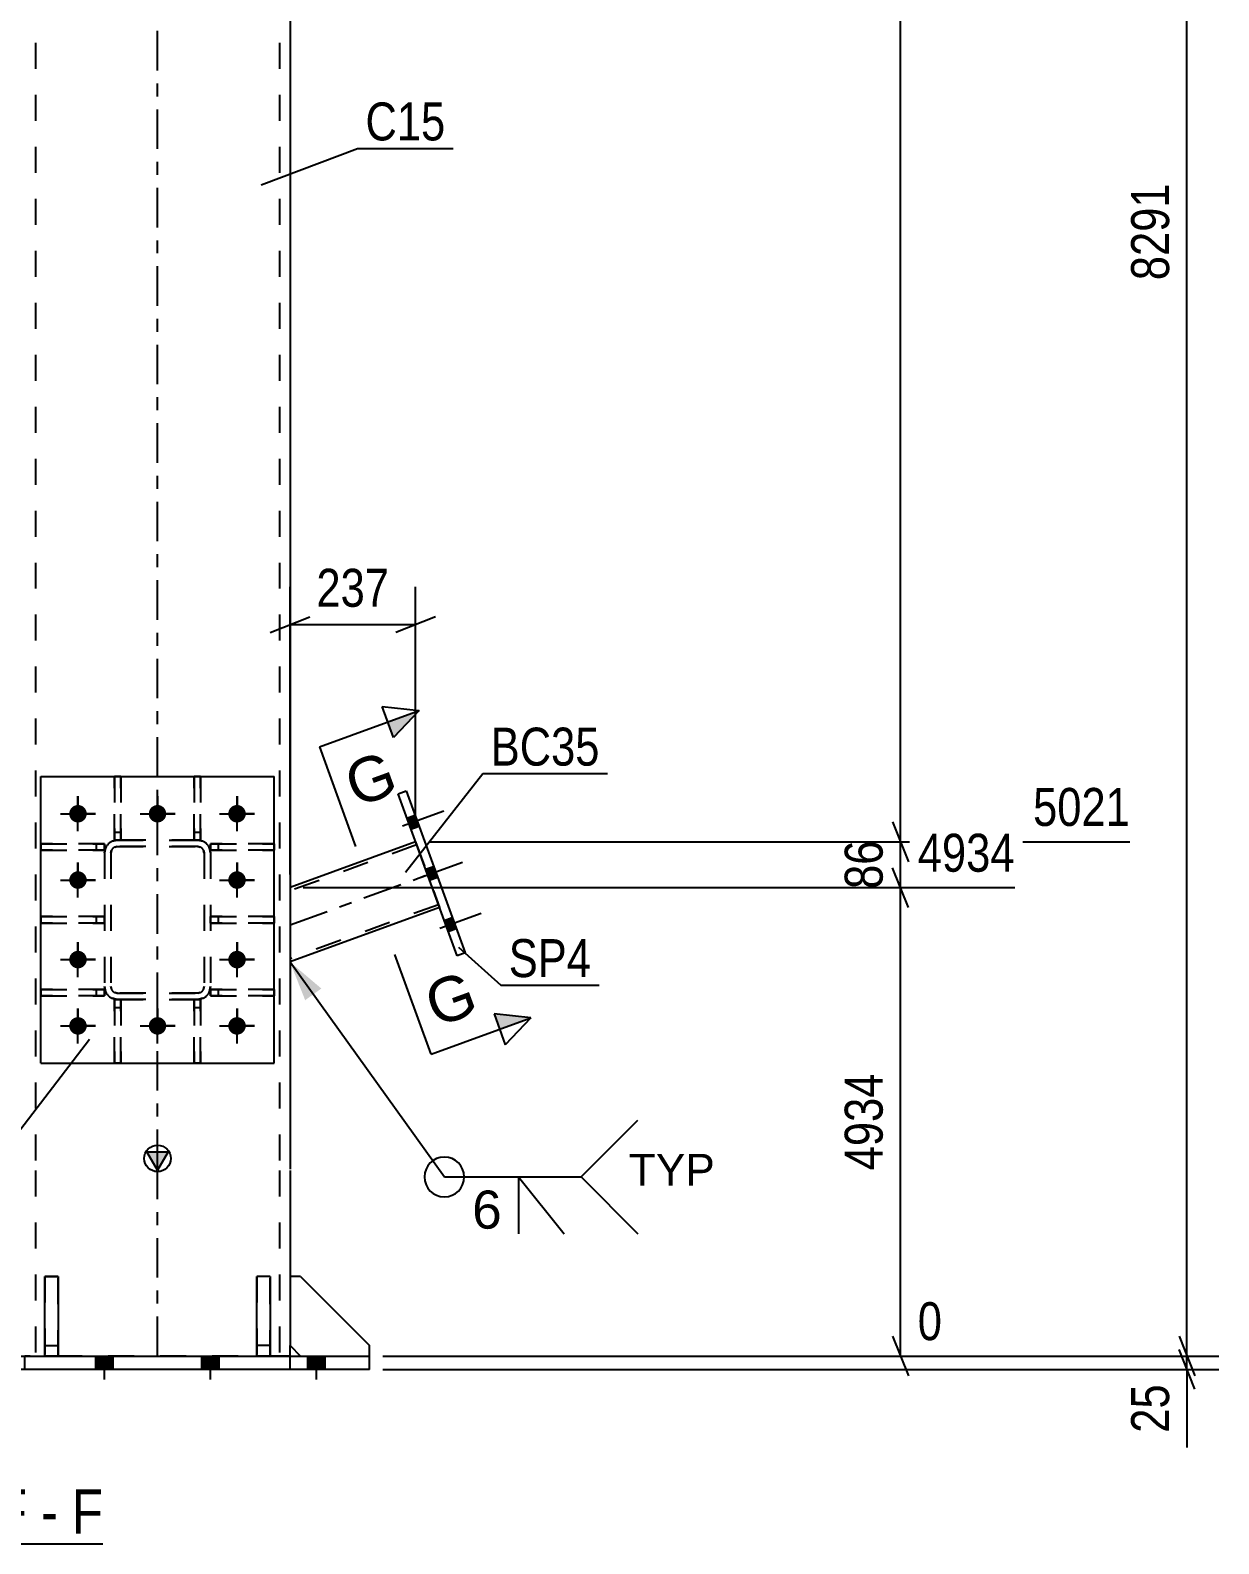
# Model space of a CAD drawing. Header units: millimetres. Extents: x 0 to 841, y 0 to 594.
# Drawn here: x 136.3 to 225.9, y 312.2 to 426.4 of the extents above; entities that cross this region are included whole.
import ezdxf

# ---------------------------------------------------------------- set-up
doc = ezdxf.new("R2010")
doc.units = ezdxf.units.MM
doc.linetypes.add('DXK_LINE_DOT2', pattern=[3.9198, 1.9599, -1.9599])
doc.linetypes.add('DXK_LINE_DOT3', pattern=[5.9187, 2.979, -0.9799, 0.9799, -0.9799])
doc.styles.add('Arial', font='arial.ttf', dxfattribs={"height": 0.2})
doc.styles.add('Arial Narrow', font='ARIALN.TTF', dxfattribs={"height": 0.2})

# ---------------------------------------------------------------- blocks, each defined once
blk = doc.blocks.new('Unknown-682348010-12 - 18049')
at = {"color": 6, "linetype": 'Continuous'}
blk.add_line((115.59, 312.22), (141.74, 312.22), dxfattribs=at)
at = {"color": 0, "linetype": 'Continuous'}
for points in [[(132.63, 312.97), (132.63, 316.47), (115.59, 316.47), (115.59, 312.97)], [(136.02, 312.97), (136.02, 316.47), (133.68, 316.47), (133.68, 312.97)], [(138.35, 312.97), (138.35, 316.47), (137.07, 316.47), (137.07, 312.97)], [(141.74, 312.97), (141.74, 316.47), (139.4, 316.47), (139.4, 312.97)]]:
    blk.add_wipeout(points, dxfattribs=at)
at = {"color": 7, "linetype": 'Continuous', "style": 'Arial Narrow'}
for s, p in [('SECTION', (115.59, 312.97)), ('F', (133.68, 312.97)), ('F', (139.4, 312.97)), ('-', (137.07, 312.97))]:
    blk.add_text(s, height=3.34, dxfattribs=at).set_placement(p)
blk = doc.blocks.new('Part-682348010-18114 - 18049')
at = {"color": 7, "linetype": 'DXK_LINE_DOT2'}
for p, q in [((153.36, 332.37), (153.36, 326.37)), ((154.36, 332.37), (153.36, 332.37)), ((154.36, 326.37), (154.36, 332.37)), ((154.36, 327.17), (153.36, 327.17)), ((153.36, 326.37), (154.36, 326.37))]:
    blk.add_line(p, q, dxfattribs=at)
blk = doc.blocks.new('Part-682348010-18051 - 18049')
at = {"color": 7, "linetype": 'DXK_LINE_DOT2'}
for p, q in [((142.45, 365.2), (142.82, 365.27)), ((142.82, 365.27), (142.45, 365.2)), ((148.9, 365.27), (142.82, 365.27)), ((148.9, 365.27), (149.27, 365.2)), ((149.27, 365.2), (148.9, 365.27)), ((141.86, 364.31), (141.93, 364.68)), ((141.93, 364.68), (141.86, 364.31)), ((141.86, 364.31), (141.86, 354.23)), ((142.38, 364.5), (142.34, 364.31)), ((142.34, 364.31), (142.38, 364.5)), ((142.34, 364.31), (142.34, 354.23)), ((142.82, 364.79), (142.64, 364.76)), ((142.64, 364.76), (142.82, 364.79)), ((148.9, 364.79), (142.82, 364.79)), ((149.08, 364.76), (148.9, 364.79)), ((148.9, 364.79), (149.08, 364.76)), ((149.38, 364.31), (149.34, 364.5)), ((149.34, 364.5), (149.38, 364.31)), ((149.38, 364.31), (149.38, 354.23)), ((149.79, 364.68), (149.86, 364.31)), ((149.86, 364.31), (149.79, 364.68)), ((149.86, 364.31), (149.86, 354.23)), ((141.93, 353.87), (141.86, 354.23)), ((141.86, 354.23), (141.93, 353.87)), ((142.34, 354.23), (142.38, 354.05)), ((142.38, 354.05), (142.34, 354.23)), ((149.34, 354.05), (149.38, 354.23)), ((149.38, 354.23), (149.34, 354.05)), ((149.86, 354.23), (149.79, 353.87)), ((149.79, 353.87), (149.86, 354.23)), ((142.82, 353.27), (142.45, 353.35)), ((142.45, 353.35), (142.82, 353.27)), ((142.64, 353.79), (142.82, 353.75)), ((142.82, 353.75), (142.64, 353.79)), ((142.82, 353.75), (148.9, 353.75)), ((148.9, 353.27), (142.82, 353.27)), ((148.9, 353.75), (149.08, 353.79)), ((149.08, 353.79), (148.9, 353.75)), ((149.27, 353.35), (148.9, 353.27)), ((148.9, 353.27), (149.27, 353.35))]:
    blk.add_line(p, q, dxfattribs=at)
at = {"color": 7, "linetype": 'DXK_LINE_DOT3'}
blk.add_line((145.86, 359.27), (145.86, 359.27), dxfattribs=at)
at = {"color": 7, "linetype": 'DXK_LINE_DOT2'}
for centre, radius, start, end in [((142.82, 364.31), 0.96, 112.5, 157.5), ((142.82, 364.31), 0.96, 112.5, 157.5), ((142.82, 364.31), 0.48, 112.5, 157.5), ((142.82, 364.31), 0.48, 112.5, 157.5), ((148.9, 364.31), 0.48, 22.5, 67.5), ((148.9, 364.31), 0.48, 22.5, 67.5), ((148.9, 364.31), 0.96, 22.5, 67.5), ((148.9, 364.31), 0.96, 22.5, 67.5), ((142.82, 354.23), 0.96, 202.5, 247.5), ((142.82, 354.23), 0.96, 202.5, 247.5), ((142.82, 354.23), 0.48, 202.5, 247.5), ((142.82, 354.23), 0.48, 202.5, 247.5), ((148.9, 354.23), 0.48, 292.5, 337.5), ((148.9, 354.23), 0.48, 292.5, 337.5), ((148.9, 354.23), 0.96, 292.5, 337.5), ((148.9, 354.23), 0.96, 292.5, 337.5)]:
    blk.add_arc(centre, radius, start, end, dxfattribs=at)
blk = doc.blocks.new('Part-682348010-18060 - 18049')
at = {"color": 2, "linetype": 'Continuous'}
for p, q in [((129.86, 326.37), (161.86, 326.37)), ((129.86, 325.37), (129.86, 326.37)), ((161.86, 325.37), (129.86, 325.37)), ((135.86, 325.37), (135.86, 326.37)), ((155.86, 325.37), (155.86, 326.37)), ((161.86, 325.37), (161.86, 326.37))]:
    blk.add_line(p, q, dxfattribs=at)
blk = doc.blocks.new('Part-682348010-18116 - 18049')
at = {"linetype": 'Continuous'}
blk.add_hatch(color=2, dxfattribs=at).paths.add_polyline_path([(145.86, 340.38), (145.06, 341.78), (146.66, 341.78)])
at = {"color": 7, "linetype": 'DXK_LINE_DOT2'}
for p, q in [((136.66, 495.96), (136.66, 340.47)), ((155.06, 495.96), (155.06, 340.47)), ((136.66, 340.37), (136.66, 326.37)), ((155.06, 340.37), (155.06, 326.37)), ((155.86, 332.37), (155.86, 327.17)), ((155.86, 326.37), (135.86, 326.37))]:
    blk.add_line(p, q, dxfattribs=at)
at = {"color": 7, "linetype": 'DXK_LINE_DOT3'}
for p, q in [((145.86, 340.47), (145.86, 495.96)), ((145.86, 326.37), (145.86, 340.37))]:
    blk.add_line(p, q, dxfattribs=at)
at = {"color": 2, "linetype": 'Continuous'}
for p, q in [((155.86, 492.58), (155.86, 340.47)), ((145.86, 340.38), (145.06, 341.78)), ((145.06, 341.78), (146.66, 341.78)), ((146.66, 341.78), (145.86, 340.38)), ((155.86, 340.37), (155.86, 332.37)), ((155.86, 326.37), (155.86, 327.17))]:
    blk.add_line(p, q, dxfattribs=at)
blk.add_circle((145.86, 341.28), 1, dxfattribs=at)
blk = doc.blocks.new('Part-682348010-18054 - 18049')
at = {"color": 2, "linetype": 'Continuous'}
for p, q in [((165.33, 365.15), (155.86, 361.7)), ((167.14, 360.19), (155.86, 356.09))]:
    blk.add_line(p, q, dxfattribs=at)
at = {"color": 7, "linetype": 'DXK_LINE_DOT2'}
for p, q in [((165.41, 364.93), (155.86, 361.45)), ((165.33, 365.15), (167.14, 360.19)), ((155.86, 361.7), (155.86, 356.09)), ((167.05, 360.41), (155.86, 356.34))]:
    blk.add_line(p, q, dxfattribs=at)
at = {"color": 7, "linetype": 'DXK_LINE_DOT3'}
blk.add_line((155.86, 358.89), (166.23, 362.67), dxfattribs=at)
blk = doc.blocks.new('Part-682348010-18063 - 18049')
at = {"color": 7, "linetype": 'DXK_LINE_DOT2'}
for p, q in [((142.45, 365.2), (142.82, 365.27)), ((142.82, 365.27), (142.45, 365.2)), ((142.82, 365.27), (148.9, 365.27)), ((142.82, 365.27), (142.82, 365.27)), ((142.82, 365.27), (148.9, 365.27)), ((148.9, 365.27), (148.9, 365.27)), ((148.9, 365.27), (149.27, 365.2)), ((149.27, 365.2), (148.9, 365.27)), ((141.86, 364.31), (141.93, 364.68)), ((141.93, 364.68), (141.86, 364.31)), ((141.86, 364.31), (141.86, 354.23)), ((142.38, 364.5), (142.34, 364.31)), ((142.34, 364.31), (142.38, 364.5)), ((142.34, 364.31), (142.34, 354.23)), ((142.82, 364.79), (142.64, 364.76)), ((142.64, 364.76), (142.82, 364.79)), ((142.82, 364.79), (148.9, 364.79)), ((142.82, 364.79), (142.82, 364.79)), ((148.9, 364.79), (142.82, 364.79)), ((148.9, 364.79), (148.9, 364.79)), ((149.08, 364.76), (148.9, 364.79)), ((148.9, 364.79), (149.08, 364.76)), ((149.38, 364.31), (149.34, 364.5)), ((149.34, 364.5), (149.38, 364.31)), ((149.38, 364.31), (149.38, 354.23)), ((149.79, 364.68), (149.86, 364.31)), ((149.86, 364.31), (149.79, 364.68)), ((149.86, 364.31), (149.86, 354.23)), ((141.93, 353.87), (141.86, 354.23)), ((141.86, 354.23), (141.93, 353.87)), ((142.34, 354.23), (142.38, 354.05)), ((142.38, 354.05), (142.34, 354.23)), ((149.34, 354.05), (149.38, 354.23)), ((149.38, 354.23), (149.34, 354.05)), ((149.86, 354.23), (149.79, 353.87)), ((149.79, 353.87), (149.86, 354.23)), ((142.82, 353.27), (142.45, 353.35)), ((142.45, 353.35), (142.82, 353.27)), ((142.64, 353.79), (142.82, 353.75)), ((142.82, 353.75), (142.64, 353.79)), ((142.82, 353.75), (148.9, 353.75)), ((142.82, 353.75), (142.82, 353.75)), ((148.9, 353.75), (142.82, 353.75)), ((142.82, 353.27), (148.9, 353.27)), ((142.82, 353.27), (142.82, 353.27)), ((148.9, 353.27), (142.82, 353.27)), ((148.9, 353.75), (149.08, 353.79)), ((149.08, 353.79), (148.9, 353.75)), ((148.9, 353.75), (148.9, 353.75)), ((149.27, 353.35), (148.9, 353.27)), ((148.9, 353.27), (149.27, 353.35)), ((148.9, 353.27), (148.9, 353.27))]:
    blk.add_line(p, q, dxfattribs=at)
at = {"color": 7, "linetype": 'DXK_LINE_DOT3'}
blk.add_line((145.86, 359.27), (145.86, 359.27), dxfattribs=at)
at = {"color": 7, "linetype": 'DXK_LINE_DOT2'}
for centre, radius, start, end in [((142.82, 364.31), 0.96, 112.5, 157.5), ((142.82, 364.31), 0.96, 112.5, 157.5), ((142.82, 364.31), 0.48, 112.5, 157.5), ((142.82, 364.31), 0.48, 112.5, 157.5), ((148.9, 364.31), 0.48, 22.5, 67.5), ((148.9, 364.31), 0.48, 22.5, 67.5), ((148.9, 364.31), 0.96, 22.5, 67.5), ((148.9, 364.31), 0.96, 22.5, 67.5), ((142.82, 354.23), 0.96, 202.5, 247.5), ((142.82, 354.23), 0.96, 202.5, 247.5), ((142.82, 354.23), 0.48, 202.5, 247.5), ((142.82, 354.23), 0.48, 202.5, 247.5), ((148.9, 354.23), 0.48, 292.5, 337.5), ((148.9, 354.23), 0.48, 292.5, 337.5), ((148.9, 354.23), 0.96, 292.5, 337.5), ((148.9, 354.23), 0.96, 292.5, 337.5)]:
    blk.add_arc(centre, radius, start, end, dxfattribs=at)
blk = doc.blocks.new('Part-682348010-18064 - 18049')
at = {"color": 7, "linetype": 'DXK_LINE_DOT2'}
for p, q in [((137.06, 348.47), (137.06, 370.07)), ((137.06, 370.07), (154.66, 370.07)), ((154.66, 348.47), (154.66, 370.07)), ((137.06, 348.47), (154.66, 348.47))]:
    blk.add_line(p, q, dxfattribs=at)
blk = doc.blocks.new('Part-682348010-18066 - 18049')
at = {"color": 2, "linetype": 'Continuous'}
for p, q in [((137.06, 348.47), (137.06, 370.07)), ((137.06, 370.07), (154.66, 370.07)), ((154.66, 348.47), (154.66, 370.07)), ((137.06, 348.47), (154.66, 348.47))]:
    blk.add_line(p, q, dxfattribs=at)
blk = doc.blocks.new('Part-682348010-18067 - 18049')
at = {"color": 7, "linetype": 'DXK_LINE_DOT2'}
for p, q in [((154.66, 359.51), (149.86, 359.51)), ((149.86, 359.51), (149.86, 359.03)), ((149.86, 359.03), (154.66, 359.03)), ((150.46, 359.03), (150.46, 359.51)), ((154.66, 359.03), (154.66, 359.51))]:
    blk.add_line(p, q, dxfattribs=at)
blk = doc.blocks.new('Part-682348010-18068 - 18049')
at = {"color": 7, "linetype": 'DXK_LINE_DOT2'}
for p, q in [((154.66, 365.01), (149.86, 365.01)), ((149.86, 365.01), (149.86, 364.53)), ((149.86, 364.53), (154.66, 364.53)), ((150.46, 364.53), (150.46, 365.01)), ((154.66, 364.53), (154.66, 365.01))]:
    blk.add_line(p, q, dxfattribs=at)
blk = doc.blocks.new('Part-682348010-18069 - 18049')
at = {"color": 7, "linetype": 'DXK_LINE_DOT2'}
for p, q in [((154.66, 354.01), (149.86, 354.01)), ((149.86, 354.01), (149.86, 353.53)), ((150.46, 353.53), (150.46, 354.01)), ((154.66, 353.53), (154.66, 354.01)), ((149.86, 353.53), (154.66, 353.53))]:
    blk.add_line(p, q, dxfattribs=at)
blk = doc.blocks.new('Part-682348010-18070 - 18049')
at = {"color": 7, "linetype": 'DXK_LINE_DOT2'}
for p, q in [((141.86, 359.51), (137.06, 359.51)), ((137.06, 359.51), (137.06, 359.03)), ((137.06, 359.03), (141.86, 359.03)), ((141.26, 359.03), (141.26, 359.51)), ((141.86, 359.03), (141.86, 359.51))]:
    blk.add_line(p, q, dxfattribs=at)
blk = doc.blocks.new('Part-682348010-18071 - 18049')
at = {"color": 7, "linetype": 'DXK_LINE_DOT2'}
for p, q in [((141.86, 365.01), (137.06, 365.01)), ((137.06, 365.01), (137.06, 364.53)), ((137.06, 364.53), (141.86, 364.53)), ((141.26, 364.53), (141.26, 365.01)), ((141.86, 364.53), (141.86, 365.01))]:
    blk.add_line(p, q, dxfattribs=at)
blk = doc.blocks.new('Part-682348010-18072 - 18049')
at = {"color": 7, "linetype": 'DXK_LINE_DOT2'}
for p, q in [((141.86, 354.01), (137.06, 354.01)), ((137.06, 354.01), (137.06, 353.53)), ((141.26, 353.53), (141.26, 354.01)), ((141.86, 353.53), (141.86, 354.01)), ((137.06, 353.53), (141.86, 353.53))]:
    blk.add_line(p, q, dxfattribs=at)
blk = doc.blocks.new('Part-682348010-18073 - 18049')
at = {"color": 7, "linetype": 'DXK_LINE_DOT2'}
for p, q in [((142.62, 348.47), (142.62, 353.27)), ((142.62, 353.27), (143.1, 353.27)), ((143.1, 353.27), (143.1, 348.47)), ((142.62, 352.67), (143.1, 352.67)), ((143.1, 348.47), (142.62, 348.47))]:
    blk.add_line(p, q, dxfattribs=at)
blk = doc.blocks.new('Part-682348010-18074 - 18049')
at = {"color": 7, "linetype": 'DXK_LINE_DOT2'}
for p, q in [((148.62, 348.47), (148.62, 353.27)), ((148.62, 353.27), (149.1, 353.27)), ((149.1, 353.27), (149.1, 348.47)), ((148.62, 352.67), (149.1, 352.67)), ((149.1, 348.47), (148.62, 348.47))]:
    blk.add_line(p, q, dxfattribs=at)
blk = doc.blocks.new('Part-682348010-18075 - 18049')
at = {"color": 7, "linetype": 'DXK_LINE_DOT2'}
for p, q in [((142.62, 365.27), (142.62, 370.07)), ((142.62, 370.07), (143.1, 370.07)), ((143.1, 370.07), (143.1, 365.27)), ((142.62, 365.87), (143.1, 365.87)), ((143.1, 365.27), (142.62, 365.27))]:
    blk.add_line(p, q, dxfattribs=at)
blk = doc.blocks.new('Part-682348010-18076 - 18049')
at = {"color": 7, "linetype": 'DXK_LINE_DOT2'}
for p, q in [((148.62, 365.27), (148.62, 370.07)), ((148.62, 370.07), (149.1, 370.07)), ((149.1, 370.07), (149.1, 365.27)), ((148.62, 365.87), (149.1, 365.87)), ((149.1, 365.27), (148.62, 365.27))]:
    blk.add_line(p, q, dxfattribs=at)
blk = doc.blocks.new('Part-682348010-18077 - 18049')
at = {"color": 7, "linetype": 'DXK_LINE_DOT2'}
for p, q in [((143.1, 353.27), (142.62, 353.27)), ((142.62, 353.27), (142.62, 348.47)), ((143.1, 348.47), (143.1, 353.27)), ((142.62, 352.67), (143.1, 352.67)), ((142.62, 348.47), (143.1, 348.47))]:
    blk.add_line(p, q, dxfattribs=at)
blk = doc.blocks.new('Part-682348010-18078 - 18049')
at = {"color": 7, "linetype": 'DXK_LINE_DOT2'}
for p, q in [((149.1, 353.27), (148.62, 353.27)), ((148.62, 353.27), (148.62, 348.47)), ((149.1, 348.47), (149.1, 353.27)), ((148.62, 352.67), (149.1, 352.67)), ((148.62, 348.47), (149.1, 348.47))]:
    blk.add_line(p, q, dxfattribs=at)
blk = doc.blocks.new('Part-682348010-18079 - 18049')
at = {"color": 7, "linetype": 'DXK_LINE_DOT2'}
for p, q in [((142.62, 370.07), (142.62, 365.27)), ((143.1, 370.07), (142.62, 370.07)), ((143.1, 365.27), (143.1, 370.07)), ((142.62, 365.87), (143.1, 365.87)), ((142.62, 365.27), (143.1, 365.27))]:
    blk.add_line(p, q, dxfattribs=at)
blk = doc.blocks.new('Part-682348010-18080 - 18049')
at = {"color": 7, "linetype": 'DXK_LINE_DOT2'}
for p, q in [((148.62, 370.07), (148.62, 365.27)), ((149.1, 370.07), (148.62, 370.07)), ((149.1, 365.27), (149.1, 370.07)), ((148.62, 365.87), (149.1, 365.87)), ((148.62, 365.27), (149.1, 365.27))]:
    blk.add_line(p, q, dxfattribs=at)
blk = doc.blocks.new('Part-682348010-18081 - 18049')
at = {"color": 7, "linetype": 'DXK_LINE_DOT2'}
for p, q in [((149.86, 359.03), (149.86, 359.51)), ((149.86, 359.51), (154.66, 359.51)), ((154.66, 359.03), (149.86, 359.03)), ((150.46, 359.03), (150.46, 359.51)), ((154.66, 359.51), (154.66, 359.03))]:
    blk.add_line(p, q, dxfattribs=at)
blk = doc.blocks.new('Part-682348010-18082 - 18049')
at = {"color": 7, "linetype": 'DXK_LINE_DOT2'}
for p, q in [((149.86, 364.53), (149.86, 365.01)), ((149.86, 365.01), (154.66, 365.01)), ((154.66, 364.53), (149.86, 364.53)), ((150.46, 364.53), (150.46, 365.01)), ((154.66, 365.01), (154.66, 364.53))]:
    blk.add_line(p, q, dxfattribs=at)
blk = doc.blocks.new('Part-682348010-18083 - 18049')
at = {"color": 7, "linetype": 'DXK_LINE_DOT2'}
for p, q in [((149.86, 353.53), (149.86, 354.01)), ((149.86, 354.01), (154.66, 354.01)), ((150.46, 353.53), (150.46, 354.01)), ((154.66, 354.01), (154.66, 353.53)), ((154.66, 353.53), (149.86, 353.53))]:
    blk.add_line(p, q, dxfattribs=at)
blk = doc.blocks.new('Part-682348010-18084 - 18049')
at = {"color": 7, "linetype": 'DXK_LINE_DOT2'}
for p, q in [((137.06, 359.51), (141.86, 359.51)), ((137.06, 359.03), (137.06, 359.51)), ((141.86, 359.03), (137.06, 359.03)), ((141.26, 359.03), (141.26, 359.51)), ((141.86, 359.51), (141.86, 359.03))]:
    blk.add_line(p, q, dxfattribs=at)
blk = doc.blocks.new('Part-682348010-18085 - 18049')
at = {"color": 7, "linetype": 'DXK_LINE_DOT2'}
for p, q in [((137.06, 365.01), (141.86, 365.01)), ((137.06, 364.53), (137.06, 365.01)), ((141.86, 364.53), (137.06, 364.53)), ((141.26, 364.53), (141.26, 365.01)), ((141.86, 365.01), (141.86, 364.53))]:
    blk.add_line(p, q, dxfattribs=at)
blk = doc.blocks.new('Part-682348010-18086 - 18049')
at = {"color": 7, "linetype": 'DXK_LINE_DOT2'}
for p, q in [((137.06, 354.01), (141.86, 354.01)), ((137.06, 353.53), (137.06, 354.01)), ((141.26, 353.53), (141.26, 354.01)), ((141.86, 354.01), (141.86, 353.53)), ((141.86, 353.53), (137.06, 353.53))]:
    blk.add_line(p, q, dxfattribs=at)
blk = doc.blocks.new('Part-682348010-18088 - 18049')
at = {"color": 2, "linetype": 'Continuous'}
for p, q in [((164.01, 368.78), (164.61, 369)), ((168.46, 356.56), (164.01, 368.78)), ((164.61, 369), (169.06, 356.78)), ((169.06, 356.78), (168.46, 356.56))]:
    blk.add_line(p, q, dxfattribs=at)
blk = doc.blocks.new('Part-682348010-18107 - 18049')
at = {"color": 7, "linetype": 'DXK_LINE_DOT2'}
for p, q in [((156.66, 332.37), (155.86, 332.37)), ((155.86, 332.37), (155.86, 327.17)), ((161.86, 327.17), (156.66, 332.37)), ((155.86, 327.17), (156.66, 326.37)), ((161.86, 326.37), (161.86, 327.17)), ((156.66, 326.37), (161.86, 326.37))]:
    blk.add_line(p, q, dxfattribs=at)
blk = doc.blocks.new('Part-682348010-18108 - 18049')
at = {"color": 2, "linetype": 'Continuous'}
for p, q in [((156.66, 332.37), (155.86, 332.37)), ((155.86, 332.37), (155.86, 327.17)), ((156.66, 332.37), (161.86, 327.17)), ((155.86, 327.17), (156.66, 326.37)), ((161.86, 326.37), (161.86, 327.17))]:
    blk.add_line(p, q, dxfattribs=at)
at = {"color": 7, "linetype": 'DXK_LINE_DOT2'}
blk.add_line((156.66, 326.37), (161.86, 326.37), dxfattribs=at)
blk = doc.blocks.new('Part-682348010-18111 - 18049')
at = {"color": 2, "linetype": 'Continuous'}
for p, q in [((137.36, 326.37), (137.36, 332.37)), ((137.36, 332.37), (138.36, 332.37)), ((138.36, 332.37), (138.36, 326.37)), ((137.36, 327.17), (138.36, 327.17)), ((138.36, 326.37), (137.36, 326.37))]:
    blk.add_line(p, q, dxfattribs=at)
blk = doc.blocks.new('Part-682348010-18112 - 18049')
at = {"color": 2, "linetype": 'Continuous'}
for p, q in [((153.36, 326.37), (153.36, 332.37)), ((154.36, 332.37), (153.36, 332.37)), ((154.36, 332.37), (154.36, 326.37)), ((154.36, 327.17), (153.36, 327.17)), ((154.36, 326.37), (153.36, 326.37))]:
    blk.add_line(p, q, dxfattribs=at)
blk = doc.blocks.new('Part-682348010-18113 - 18049')
at = {"color": 7, "linetype": 'DXK_LINE_DOT2'}
for p, q in [((137.36, 332.37), (137.36, 326.37)), ((138.36, 332.37), (137.36, 332.37)), ((138.36, 326.37), (138.36, 332.37)), ((137.36, 327.17), (138.36, 327.17)), ((137.36, 326.37), (138.36, 326.37))]:
    blk.add_line(p, q, dxfattribs=at)
blk = doc.blocks.new('Bolt-682348010-18137 - 18049')
at = {"linetype": 'Continuous'}
for points in [[(134.52, 326.37), (133.2, 326.37), (133.2, 325.37), (134.52, 325.37)], [(134.52, 326.37), (133.2, 326.37), (133.2, 325.37), (134.52, 325.37)], [(142.52, 326.37), (141.2, 326.37), (141.2, 325.37), (142.52, 325.37)], [(142.52, 326.37), (141.2, 326.37), (141.2, 325.37), (142.52, 325.37)], [(150.52, 326.37), (149.2, 326.37), (149.2, 325.37), (150.52, 325.37)], [(150.52, 326.37), (149.2, 326.37), (149.2, 325.37), (150.52, 325.37)], [(158.52, 326.37), (157.2, 326.37), (157.2, 325.37), (158.52, 325.37)], [(158.52, 326.37), (157.2, 326.37), (157.2, 325.37), (158.52, 325.37)]]:
    blk.add_hatch(color=1, dxfattribs=at).paths.add_polyline_path(points)
at = {"color": 1, "linetype": 'Continuous'}
for p, q in [((133.2, 325.37), (133.2, 326.37)), ((133.2, 325.37), (133.2, 326.37)), ((133.86, 324.61), (133.86, 326.37)), ((133.86, 324.61), (133.86, 326.37)), ((134.52, 325.37), (134.52, 326.37)), ((134.52, 325.37), (134.52, 326.37)), ((141.2, 325.37), (141.2, 326.37)), ((141.2, 325.37), (141.2, 326.37)), ((141.86, 324.61), (141.86, 326.37)), ((141.86, 324.61), (141.86, 326.37)), ((142.52, 325.37), (142.52, 326.37)), ((142.52, 325.37), (142.52, 326.37)), ((149.2, 325.37), (149.2, 326.37)), ((149.2, 325.37), (149.2, 326.37)), ((149.86, 324.61), (149.86, 326.37)), ((149.86, 324.61), (149.86, 326.37)), ((150.52, 325.37), (150.52, 326.37)), ((150.52, 325.37), (150.52, 326.37)), ((157.2, 325.37), (157.2, 326.37)), ((157.2, 325.37), (157.2, 326.37)), ((157.86, 324.61), (157.86, 326.37)), ((157.86, 324.61), (157.86, 326.37)), ((158.52, 325.37), (158.52, 326.37)), ((158.52, 325.37), (158.52, 326.37))]:
    blk.add_line(p, q, dxfattribs=at)
blk = doc.blocks.new('Bolt-682348010-18139 - 18049')
at = {"color": 1, "linetype": 'Continuous'}
for p, q in [((139.86, 368.59), (139.86, 367.72)), ((145.86, 368.59), (145.86, 367.72)), ((151.86, 368.59), (151.86, 367.72)), ((138.54, 367.27), (139.42, 367.27)), ((139.86, 365.95), (139.86, 366.83)), ((141.18, 367.27), (140.3, 367.27)), ((144.54, 367.27), (145.42, 367.27)), ((145.86, 365.95), (145.86, 366.83)), ((147.18, 367.27), (146.3, 367.27)), ((150.54, 367.27), (151.42, 367.27)), ((151.86, 365.95), (151.86, 366.83)), ((153.18, 367.27), (152.3, 367.27)), ((139.86, 363.59), (139.86, 362.72)), ((151.86, 363.59), (151.86, 362.72)), ((138.54, 362.27), (139.42, 362.27)), ((139.86, 360.95), (139.86, 361.83)), ((141.18, 362.27), (140.3, 362.27)), ((150.54, 362.27), (151.42, 362.27)), ((151.86, 360.95), (151.86, 361.83)), ((153.18, 362.27), (152.3, 362.27)), ((139.86, 357.59), (139.86, 356.72)), ((151.86, 357.59), (151.86, 356.72)), ((138.54, 356.27), (139.42, 356.27)), ((141.18, 356.27), (140.3, 356.27)), ((150.54, 356.27), (151.42, 356.27)), ((153.18, 356.27), (152.3, 356.27)), ((139.86, 354.95), (139.86, 355.83)), ((151.86, 354.95), (151.86, 355.83)), ((139.86, 352.59), (139.86, 351.72)), ((145.86, 352.59), (145.86, 351.72)), ((151.86, 352.59), (151.86, 351.72)), ((138.54, 351.27), (139.42, 351.27)), ((139.86, 349.95), (139.86, 350.83)), ((141.18, 351.27), (140.3, 351.27)), ((144.54, 351.27), (145.42, 351.27)), ((145.86, 349.95), (145.86, 350.83)), ((147.18, 351.27), (146.3, 351.27)), ((150.54, 351.27), (151.42, 351.27)), ((151.86, 349.95), (151.86, 350.83)), ((153.18, 351.27), (152.3, 351.27))]:
    blk.add_line(p, q, dxfattribs=at)
blk = doc.blocks.new('Bolt-682348010-18141 - 18049')
at = {"linetype": 'Continuous'}
for points in [[(139.2, 367.27, -1), (140.52, 367.27, -1)], [(145.2, 367.27, -1), (146.52, 367.27, -1)], [(151.2, 367.27, -1), (152.52, 367.27, -1)], [(139.2, 362.27, -1), (140.52, 362.27, -1)], [(151.2, 362.27, -1), (152.52, 362.27, -1)], [(139.2, 356.27, -1), (140.52, 356.27, -1)], [(151.2, 356.27, -1), (152.52, 356.27, -1)], [(139.2, 351.27, -1), (140.52, 351.27, -1)], [(145.2, 351.27, -1), (146.52, 351.27, -1)], [(151.2, 351.27, -1), (152.52, 351.27, -1)]]:
    blk.add_hatch(color=1, dxfattribs=at).paths.add_polyline_path(points)
at = {"color": 1, "linetype": 'Continuous'}
for p, q in [((139.86, 365.95), (139.86, 368.59)), ((145.86, 365.95), (145.86, 368.59)), ((151.86, 365.95), (151.86, 368.59)), ((138.54, 367.27), (141.18, 367.27)), ((144.54, 367.27), (147.18, 367.27)), ((150.54, 367.27), (153.18, 367.27)), ((139.86, 360.95), (139.86, 363.59)), ((151.86, 360.95), (151.86, 363.59)), ((138.54, 362.27), (141.18, 362.27)), ((150.54, 362.27), (153.18, 362.27)), ((139.86, 354.95), (139.86, 357.59)), ((151.86, 354.95), (151.86, 357.59)), ((138.54, 356.27), (141.18, 356.27)), ((150.54, 356.27), (153.18, 356.27)), ((139.86, 349.95), (139.86, 352.59)), ((145.86, 349.95), (145.86, 352.59)), ((151.86, 349.95), (151.86, 352.59)), ((138.54, 351.27), (141.18, 351.27)), ((144.54, 351.27), (147.18, 351.27)), ((150.54, 351.27), (153.18, 351.27))]:
    blk.add_line(p, q, dxfattribs=at)
blk = doc.blocks.new('Bolt-682348010-18142 - 18049')
at = {"linetype": 'Continuous'}
for points in [[(165.58, 366.33), (165.28, 367.16), (164.68, 366.94), (164.98, 366.11)], [(165.58, 366.33), (165.28, 367.16), (164.68, 366.94), (164.98, 366.11)], [(165.58, 366.33), (165.28, 367.16), (164.68, 366.94), (164.98, 366.11)], [(166.98, 362.48), (166.68, 363.3), (166.08, 363.08), (166.38, 362.26)], [(166.98, 362.48), (166.68, 363.3), (166.08, 363.08), (166.38, 362.26)], [(168.39, 358.62), (168.09, 359.45), (167.48, 359.23), (167.78, 358.4)], [(168.39, 358.62), (168.09, 359.45), (167.48, 359.23), (167.78, 358.4)], [(168.39, 358.62), (168.09, 359.45), (167.48, 359.23), (167.78, 358.4)]]:
    blk.add_hatch(color=1, dxfattribs=at).paths.add_polyline_path(points)
at = {"color": 1, "linetype": 'Continuous'}
for p, q in [((164.34, 366.35), (167.46, 367.48)), ((164.34, 366.35), (167.46, 367.48)), ((164.34, 366.35), (167.46, 367.48)), ((164.68, 366.94), (165.28, 367.16)), ((164.68, 366.94), (165.28, 367.16)), ((164.68, 366.94), (165.28, 367.16)), ((164.98, 366.11), (165.58, 366.33)), ((164.98, 366.11), (165.58, 366.33)), ((164.98, 366.11), (165.58, 366.33)), ((165.74, 362.49), (168.86, 363.63)), ((165.74, 362.49), (168.86, 363.63)), ((166.08, 363.08), (166.68, 363.3)), ((166.08, 363.08), (166.68, 363.3)), ((166.38, 362.26), (166.98, 362.48)), ((166.38, 362.26), (166.98, 362.48)), ((167.15, 358.64), (170.27, 359.78)), ((167.15, 358.64), (170.27, 359.78)), ((167.15, 358.64), (170.27, 359.78)), ((167.48, 359.23), (168.09, 359.45)), ((167.48, 359.23), (168.09, 359.45)), ((167.48, 359.23), (168.09, 359.45)), ((167.78, 358.4), (168.39, 358.62)), ((167.78, 358.4), (168.39, 358.62)), ((167.78, 358.4), (168.39, 358.62))]:
    blk.add_line(p, q, dxfattribs=at)
blk = doc.blocks.new('StraightDimension-682348010-41064 - 18049')
at = {"color": 7, "linetype": 'Continuous'}
for p, q in [((201.32, 366.65), (202.52, 363.65)), ((166.33, 365.15), (219.23, 365.15)), ((201.92, 361.7), (201.92, 365.15)), ((202.52, 360.2), (201.32, 363.2)), ((156.86, 361.7), (210.53, 361.7))]:
    blk.add_line(p, q, dxfattribs=at)
at = {"color": 0, "linetype": 'Continuous'}
blk.add_wipeout([(219.83, 365.75), (219.83, 369.95), (211.32, 369.95), (211.32, 365.75)], dxfattribs=at)
at = {"color": 3, "linetype": 'Continuous', "style": 'Arial Narrow'}
blk.add_text('5021', height=2.863, dxfattribs=at).set_placement((211.92, 366.35))
at = {"color": 0}
blk.add_wipeout([(201.17, 365.86), (196.97, 365.86), (196.97, 361), (201.17, 361)], dxfattribs=at)
at = {"color": 3, "style": 'Arial Narrow'}
blk.add_text('86', height=2.863, rotation=90.0002, dxfattribs=at).set_placement((200.57, 361.6))
blk = doc.blocks.new('StraightDimension-682348010-34647 - 18049')
at = {"color": 7, "linetype": 'Continuous'}
for p, q in [((155.86, 362.7), (155.86, 384.38)), ((165.33, 366.15), (165.33, 384.38)), ((154.36, 380.93), (157.36, 382.13)), ((155.86, 381.53), (165.33, 381.53)), ((166.83, 382.13), (163.83, 380.93))]:
    blk.add_line(p, q, dxfattribs=at)
at = {"color": 0}
blk.add_wipeout([(163.94, 382.28), (163.94, 386.48), (157.25, 386.48), (157.25, 382.28)], dxfattribs=at)
at = {"color": 3, "style": 'Arial Narrow'}
blk.add_text('237', height=2.863, dxfattribs=at).set_placement((157.85, 382.88))
blk = doc.blocks.new('StraightDimension-682348010-41063 - 18049')
at = {"color": 7, "linetype": 'Continuous'}
for p, q in [((201.92, 365.15), (201.92, 494.96)), ((201.32, 366.65), (202.52, 363.65)), ((166.33, 365.15), (219.23, 365.15))]:
    blk.add_line(p, q, dxfattribs=at)
at = {"color": 0}
blk.add_wipeout([(201.17, 434.31), (196.97, 434.31), (196.97, 425.8), (201.17, 425.8)], dxfattribs=at)
blk = doc.blocks.new('StraightDimension-682348010-41065 - 18049')
at = {"color": 7, "linetype": 'Continuous'}
for p, q in [((202.52, 360.2), (201.32, 363.2)), ((156.86, 361.7), (210.53, 361.7)), ((201.92, 326.37), (201.92, 361.7)), ((201.32, 327.87), (202.52, 324.87)), ((162.86, 326.37), (205.05, 326.37))]:
    blk.add_line(p, q, dxfattribs=at)
at = {"color": 0}
blk.add_wipeout([(201.17, 348.3), (196.97, 348.3), (196.97, 339.78), (201.17, 339.78)], dxfattribs=at)
at = {"color": 3, "style": 'Arial Narrow'}
blk.add_text('4934', height=2.863, rotation=90.0002, dxfattribs=at).set_placement((200.57, 340.38))
at = {"color": 0, "linetype": 'Continuous'}
for points in [[(211.13, 362.3), (211.13, 366.5), (202.62, 366.5), (202.62, 362.3)], [(205.65, 326.97), (205.65, 331.17), (202.62, 331.17), (202.62, 326.97)]]:
    blk.add_wipeout(points, dxfattribs=at)
at = {"color": 3, "linetype": 'Continuous', "style": 'Arial Narrow'}
for s, height, p in [('4934', 2.863, (203.22, 362.9)), ('0', 2.86, (203.22, 327.57))]:
    blk.add_text(s, height=height, dxfattribs=at).set_placement(p)
blk = doc.blocks.new('StraightDimension-682348010-41127 - 18049')
at = {"color": 7, "linetype": 'Continuous'}
for p, q in [((223.53, 326.37), (223.53, 495.96)), ((222.93, 327.87), (224.13, 324.87)), ((162.86, 326.37), (225.93, 326.37))]:
    blk.add_line(p, q, dxfattribs=at)
at = {"color": 0}
blk.add_wipeout([(222.78, 415.42), (218.58, 415.42), (218.58, 406.91), (222.78, 406.91)], dxfattribs=at)
at = {"color": 3, "style": 'Arial Narrow'}
blk.add_text('8291', height=2.863, rotation=90.0002, dxfattribs=at).set_placement((222.18, 407.51))
blk = doc.blocks.new('StraightDimension-682348010-41128 - 18049')
at = {"color": 7, "linetype": 'Continuous'}
for p, q in [((222.93, 327.87), (224.13, 324.87)), ((224.13, 323.87), (222.93, 326.87)), ((162.86, 326.37), (225.93, 326.37)), ((162.86, 325.37), (225.93, 325.37)), ((223.53, 325.37), (223.53, 326.37)), ((223.53, 325.37), (223.53, 319.47)), ((223.53, 325.37), (223.53, 319.47))]:
    blk.add_line(p, q, dxfattribs=at)
at = {"color": 0}
blk.add_wipeout([(222.78, 324.85), (218.58, 324.85), (218.58, 319.99), (222.78, 319.99)], dxfattribs=at)
at = {"color": 3, "style": 'Arial Narrow'}
blk.add_text('25', height=2.863, rotation=90.0002, dxfattribs=at).set_placement((222.18, 320.59))
blk = doc.blocks.new('Mark-682348010-34889 - 18049')
at = {"color": 30, "linetype": 'Continuous'}
for p in [(140.72, 350.25), (126.58, 341.44)]:
    blk.add_line(p, (133.99, 341.44), dxfattribs=at)
at = {"color": 0}
blk.add_wipeout([(133.39, 342.04), (133.39, 345.04), (127.18, 345.04), (127.18, 342.04)], dxfattribs=at)
blk.add_wipeout([(133.39, 342.04), (133.39, 345.04), (127.18, 345.04), (127.18, 342.04)], dxfattribs=at)
at = {"color": 3, "style": 'Arial Narrow'}
blk.add_text('SP2', height=2.863, dxfattribs=at).set_placement((127.18, 342.04))
blk = doc.blocks.new('SectionMark-682348010-34864 - 18049')
at = {"linetype": 'Continuous'}
for points in [[(163.67, 373.02), (163.24, 374.2), (165.59, 375.05)], [(171.68, 351.02), (171.25, 352.19), (174.03, 351.88)]]:
    blk.add_hatch(color=6, dxfattribs=at).paths.add_polyline_path(points)
at = {"color": 6, "linetype": 'Continuous'}
for p, q in [((163.67, 373.02), (162.81, 375.37)), ((162.81, 375.37), (165.59, 375.05)), ((165.59, 375.05), (163.67, 373.02)), ((174.03, 351.88), (171.25, 352.19)), ((171.25, 352.19), (172.1, 349.85)), ((174.03, 351.88), (172.1, 349.85))]:
    blk.add_line(p, q, dxfattribs=at)
at = {"color": 0, "linetype": 'Continuous'}
for points in [[(164.22, 368.97), (163.02, 372.26), (159.61, 371.01), (160.81, 367.72)], [(170.26, 352.37), (169.06, 355.66), (165.65, 354.41), (166.85, 351.13)]]:
    blk.add_wipeout(points, dxfattribs=at)
at = {"color": 6, "linetype": 'Continuous'}
for p, q in [((158.07, 372.32), (165.59, 375.05)), ((158.07, 372.32), (160.81, 364.8)), ((166.51, 349.14), (163.77, 356.66)), ((166.51, 349.14), (174.03, 351.88))]:
    blk.add_line(p, q, dxfattribs=at)
at = {"color": 3, "linetype": 'Continuous', "style": 'Arial'}
for p in [(160.81, 367.72), (166.85, 351.13)]:
    blk.add_text('G', height=3.34, rotation=20.002, dxfattribs=at).set_placement(p)
blk = doc.blocks.new('Mark-682348010-31684 - 18049')
at = {"color": 30, "linetype": 'Continuous'}
for p, q in [((168.56, 357.21), (171.76, 354.35)), ((171.76, 354.35), (179.17, 354.35))]:
    blk.add_line(p, q, dxfattribs=at)
at = {"color": 0}
blk.add_wipeout([(178.57, 354.95), (178.57, 357.95), (172.36, 357.95), (172.36, 354.95)], dxfattribs=at)
blk.add_wipeout([(178.57, 354.95), (178.57, 357.95), (172.36, 357.95), (172.36, 354.95)], dxfattribs=at)
at = {"color": 3, "style": 'Arial Narrow'}
blk.add_text('SP4', height=2.863, dxfattribs=at).set_placement((172.36, 354.95))
blk = doc.blocks.new('Mark-682348010-34871 - 18049')
at = {"color": 30, "linetype": 'Continuous'}
for p, q in [((164.57, 362.86), (170.4, 370.3)), ((170.4, 370.3), (179.82, 370.3))]:
    blk.add_line(p, q, dxfattribs=at)
at = {"color": 0}
blk.add_wipeout([(179.22, 370.9), (179.22, 373.9), (171, 373.9), (171, 370.9)], dxfattribs=at)
blk.add_wipeout([(179.22, 370.9), (179.22, 373.9), (171, 373.9), (171, 370.9)], dxfattribs=at)
at = {"color": 3, "style": 'Arial Narrow'}
blk.add_text('BC35', height=2.863, dxfattribs=at).set_placement((171, 370.9))
blk = doc.blocks.new('Mark-682348010-34898 - 18049')
at = {"color": 30, "linetype": 'Continuous'}
for p, q in [((153.67, 414.71), (160.95, 417.45)), ((160.95, 417.45), (168.17, 417.45))]:
    blk.add_line(p, q, dxfattribs=at)
at = {"color": 0}
blk.add_wipeout([(167.57, 418.05), (167.57, 421.05), (161.55, 421.05), (161.55, 418.05)], dxfattribs=at)
blk.add_wipeout([(167.57, 418.05), (167.57, 421.05), (161.55, 421.05), (161.55, 418.05)], dxfattribs=at)
at = {"color": 3, "style": 'Arial Narrow'}
blk.add_text('C15', height=2.863, dxfattribs=at).set_placement((161.55, 418.05))
blk = doc.blocks.new('WeldMark-682348010-35324 - 18049')
at = {"linetype": 'Continuous'}
blk.add_hatch(color=30, dxfattribs=at).paths.add_polyline_path([(157, 353.21), (155.86, 356.09), (158.22, 354.09)])
at = {"color": 30, "linetype": 'Continuous'}
for p, q in [((155.86, 356.09), (167.5, 339.88)), ((167.5, 339.88), (177.82, 339.88))]:
    blk.add_line(p, q, dxfattribs=at)
at = {"color": 3, "linetype": 'Continuous'}
for p, q in [((177.82, 339.88), (182.1, 344.17)), ((173.1, 339.88), (176.53, 335.59)), ((173.1, 339.88), (173.1, 335.59)), ((177.82, 339.88), (182.1, 335.59))]:
    blk.add_line(p, q, dxfattribs=at)
blk.add_arc((167.5, 339.88), 1.5, 90, 270, dxfattribs=at)
at = {"color": 0}
blk.add_wipeout([(172.02, 335.78), (172.02, 339.18), (169.4, 339.18), (169.4, 335.78)], dxfattribs=at)
at = {"color": 3, "linetype": 'Continuous'}
blk.add_arc((167.5, 339.88), 1.5, 270, 90, dxfattribs=at)
at = {"color": 3, "style": 'Arial'}
blk.add_text('6', height=2.87, dxfattribs=at).set_placement((169.6, 335.98))
at = {"color": 0, "linetype": 'Continuous'}
blk.add_wipeout([(187.9, 339.23), (187.9, 341.73), (181.42, 341.73), (181.42, 339.23)], dxfattribs=at)
blk.add_wipeout([(187.9, 339.23), (187.9, 341.73), (181.42, 341.73), (181.42, 339.23)], dxfattribs=at)
at = {"color": 3, "linetype": 'Continuous', "style": 'Arial'}
blk.add_text('TYP', height=2.388, dxfattribs=at).set_placement((181.42, 339.23))

msp = doc.modelspace()

# ---------------------------------------------------------------- block references
for name in ['Part-682348010-18116 - 18049', 'Part-682348010-18064 - 18049', 'Part-682348010-18066 - 18049', 'Part-682348010-18075 - 18049', 'Part-682348010-18079 - 18049', 'Part-682348010-18076 - 18049', 'Part-682348010-18080 - 18049', 'Part-682348010-18088 - 18049', 'Bolt-682348010-18139 - 18049', 'Bolt-682348010-18141 - 18049', 'Bolt-682348010-18142 - 18049', 'Part-682348010-18051 - 18049', 'Part-682348010-18063 - 18049', 'Part-682348010-18071 - 18049', 'Part-682348010-18085 - 18049', 'Part-682348010-18068 - 18049', 'Part-682348010-18082 - 18049', 'Part-682348010-18054 - 18049', 'Part-682348010-18070 - 18049', 'Part-682348010-18084 - 18049', 'Part-682348010-18067 - 18049', 'Part-682348010-18081 - 18049', 'Part-682348010-18072 - 18049', 'Part-682348010-18086 - 18049', 'Part-682348010-18069 - 18049', 'Part-682348010-18083 - 18049', 'Part-682348010-18073 - 18049', 'Part-682348010-18077 - 18049', 'Part-682348010-18074 - 18049', 'Part-682348010-18078 - 18049', 'Part-682348010-18111 - 18049', 'Part-682348010-18113 - 18049', 'Part-682348010-18114 - 18049', 'Part-682348010-18112 - 18049', 'Part-682348010-18107 - 18049', 'Part-682348010-18108 - 18049', 'Part-682348010-18060 - 18049', 'Bolt-682348010-18137 - 18049', 'Unknown-682348010-12 - 18049']:
    msp.add_blockref(name, (0, 0))

# ---------------------------------------------------------------- next in the draw order: block references
for name in ['StraightDimension-682348010-41064 - 18049', 'Mark-682348010-34889 - 18049']:
    msp.add_blockref(name, (0, 0))

# ---------------------------------------------------------------- next in the draw order: block references
msp.add_blockref('StraightDimension-682348010-34647 - 18049', (0, 0))

# ---------------------------------------------------------------- next in the draw order: block references
msp.add_blockref('StraightDimension-682348010-41063 - 18049', (0, 0))

# ---------------------------------------------------------------- next in the draw order: block references
msp.add_blockref('StraightDimension-682348010-41065 - 18049', (0, 0))

# ---------------------------------------------------------------- next in the draw order: block references
msp.add_blockref('StraightDimension-682348010-41127 - 18049', (0, 0))

# ---------------------------------------------------------------- next in the draw order: block references
for name in ['Mark-682348010-34898 - 18049', 'SectionMark-682348010-34864 - 18049', 'StraightDimension-682348010-41128 - 18049']:
    msp.add_blockref(name, (0, 0))

# ---------------------------------------------------------------- next in the draw order: block references
for name in ['Mark-682348010-34871 - 18049', 'Mark-682348010-31684 - 18049']:
    msp.add_blockref(name, (0, 0))

# ---------------------------------------------------------------- next in the draw order: block references
msp.add_blockref('WeldMark-682348010-35324 - 18049', (0, 0))

doc.saveas('drawing.dxf')
